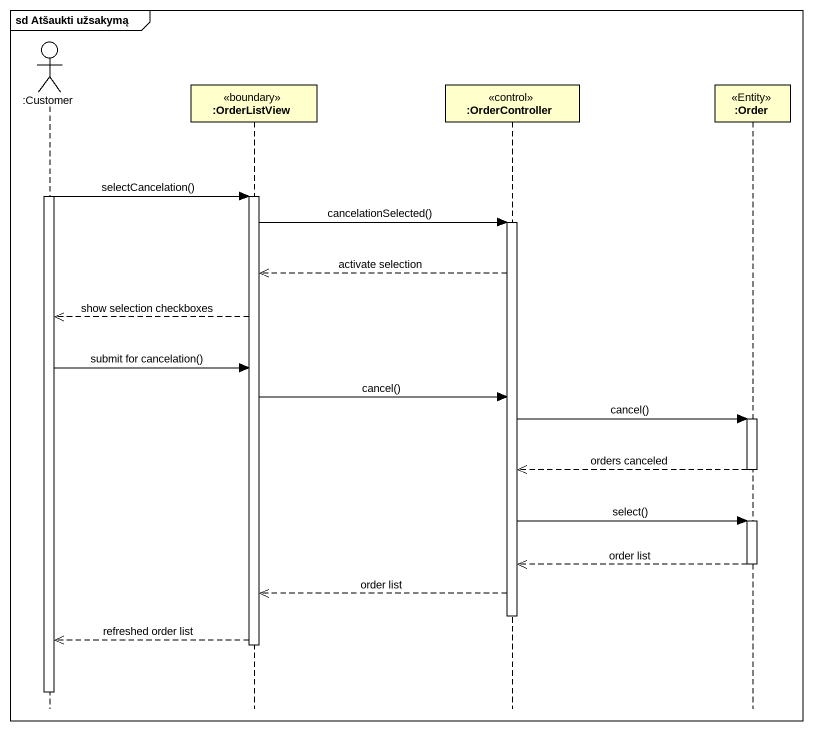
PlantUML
@startuml
mainframe sd Atšaukti užsakymą
hide footbox
actor ":Customer" as Customer
participant ":OrderListView" as OrderListView <<boundary>>
participant ":OrderController" as OrderController <<control>>
participant ":Order" as Order <<Entity>>

activate Customer
Customer -> OrderListView : selectCancelation()
activate OrderListView
OrderListView -> OrderController : cancelationSelected()
activate OrderController
OrderController -->> OrderListView : activate selection
OrderListView -->> Customer : show selection checkboxes
Customer -> OrderListView : submit for cancelation()
OrderListView -> OrderController : cancel()
OrderController -> Order : cancel()
activate Order
Order -->> OrderController : orders canceled
deactivate Order
OrderController -> Order : select()
activate Order
Order -->> OrderController : order list
deactivate Order
OrderController -->> OrderListView : order list
deactivate OrderController
OrderListView -->> Customer : refreshed order list
deactivate OrderListView
deactivate Customer
@enduml
